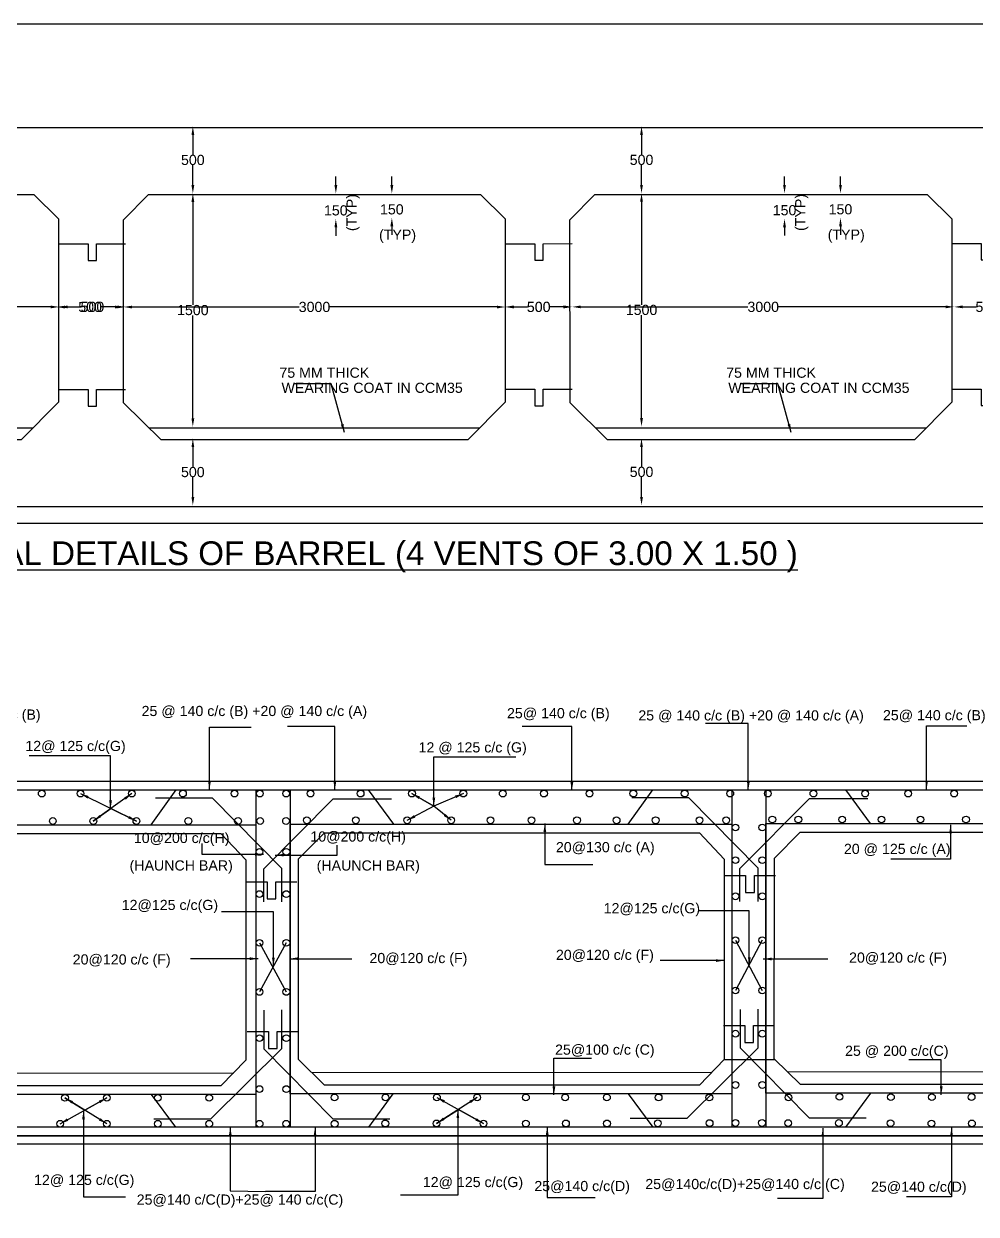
# Model space of a CAD drawing. Header units: inches. Extents: x 3499 to 6813, y -92 to 2269.
# Drawn here: x 4575 to 5701, y 863 to 2269 of the extents above; entities that cross this region are included whole.
import ezdxf

# ---------------------------------------------------------------- set-up
doc = ezdxf.new("R2010")
doc.units = ezdxf.units.IN
doc.header["$MEASUREMENT"] = 0
for name, color, linetype in [('DIMENSIONS', 7, 'Continuous'), ('REF', 7, 'Continuous'), ('TEXT', 1, 'Continuous')]:
    doc.layers.add(name, color=color, linetype=linetype)
doc.styles.get("Standard").update_dxf_attribs({"font": 'arial.ttf', "height": 12})
doc.dimstyles.get("Standard").update_dxf_attribs({"dimtxt": 12, "dimasz": 10, "dimexe": 0.18, "dimexo": 0.0625, "dimgap": 0.09, "dimtad": 0, "dimtih": 1, "dimtoh": 1, "dimdec": 4, "dimzin": 0, "dimdsep": 46, "dimtxsty": 'Standard', "dimcen": 0.09, "dimse1": 1, "dimse2": 1, "dimadec": 0, "dimazin": 0, "dimtfac": 1, "dimtdec": 4, "dimtofl": 0, "dimtmove": 0, "dimatfit": 3, "dimfxl": 1, "dimtolj": 1, "dimtzin": 0, "dimarcsym": 0})

# ---------------------------------------------------------------- blocks, each defined once
blk = doc.blocks.new('*D13')
at = {"layer": 'Defpoints', "color": 0, "transparency": 16777216}
for p in [(4165.8, 1934.6), (4617, 1934.6), (4617, 1934.6)]:
    blk.add_point(p, dxfattribs=at)
at = {"layer": 'DIMENSIONS', "color": 0, "lineweight": -2, "transparency": 16777216}
for p, q in [((4175.8, 1934.6), (4373.5, 1934.6)), ((4607, 1934.6), (4409.4, 1934.6))]:
    blk.add_line(p, q, dxfattribs=at)
at = {"layer": 'DIMENSIONS', "color": 0, "transparency": 16777216}
for points in [[(4175.8, 1936.2), (4175.8, 1932.9), (4165.8, 1934.6)], [(4607, 1936.2), (4607, 1932.9), (4617, 1934.6)]]:
    blk.add_solid(points, dxfattribs=at)
at = {"layer": 'DIMENSIONS', "color": 0, "transparency": 16777216, "insert": (4391.4, 1934.6), "char_height": 12, "attachment_point": 5}
blk.add_mtext('\\A1;3000', dxfattribs=at)
blk = doc.blocks.new('*D14')
at = {"layer": 'Defpoints', "color": 0, "transparency": 16777216}
for p in [(4617, 1934.6), (4695.6, 1934.7), (4695.6, 1934.6)]:
    blk.add_point(p, dxfattribs=at)
at = {"layer": 'DIMENSIONS', "color": 0, "lineweight": -2, "transparency": 16777216}
for p, q in [((4627, 1934.6), (4643, 1934.6)), ((4685.6, 1934.6), (4669.6, 1934.6))]:
    blk.add_line(p, q, dxfattribs=at)
at = {"layer": 'DIMENSIONS', "color": 0, "transparency": 16777216}
for points in [[(4627, 1936.2), (4627, 1932.9), (4617, 1934.6)], [(4685.6, 1936.2), (4685.6, 1932.9), (4695.6, 1934.6)]]:
    blk.add_solid(points, dxfattribs=at)
at = {"layer": 'DIMENSIONS', "color": 0, "transparency": 16777216, "insert": (4656.3, 1934.6), "char_height": 12, "attachment_point": 5}
blk.add_mtext('\\A1;500', dxfattribs=at)
blk = doc.blocks.new('*D16')
at = {"layer": 'Defpoints', "color": 0, "transparency": 16777216}
for p in [(4588, 2068.7), (4482.8, 2039.9), (4617, 2039.9)]:
    blk.add_point(p, dxfattribs=at)
at = {"layer": 'DIMENSIONS', "color": 0, "lineweight": -2, "transparency": 16777216}
for p, q in [((4482.8, 2078.7), (4482.8, 2088.7)), ((4482.8, 2029.9), (4482.8, 2019.9))]:
    blk.add_line(p, q, dxfattribs=at)
at = {"layer": 'DIMENSIONS', "color": 0, "transparency": 16777216}
for points in [[(4481.2, 2078.7), (4484.5, 2078.7), (4482.8, 2068.7)], [(4481.2, 2029.9), (4484.5, 2029.9), (4482.8, 2039.9)]]:
    blk.add_solid(points, dxfattribs=at)
at = {"layer": 'DIMENSIONS', "color": 0, "transparency": 16777216, "insert": (4482.8, 2049.9), "char_height": 12, "attachment_point": 5}
blk.add_mtext('\\A1;150', dxfattribs=at)
blk = doc.blocks.new('*D17')
at = {"layer": 'Defpoints', "color": 0, "transparency": 16777216}
for p in [(4614, 1934.4), (4693.2, 1934.5), (4693.2, 1934.5)]:
    blk.add_point(p, dxfattribs=at)
at = {"layer": 'DIMENSIONS', "color": 0, "lineweight": -2, "transparency": 16777216}
for p, q in [((4624, 1934.5), (4640.3, 1934.5)), ((4683.2, 1934.5), (4666.9, 1934.5))]:
    blk.add_line(p, q, dxfattribs=at)
at = {"layer": 'DIMENSIONS', "color": 0, "transparency": 16777216}
for points in [[(4624, 1936.1), (4624, 1932.8), (4614, 1934.5)], [(4683.2, 1936.1), (4683.2, 1932.8), (4693.2, 1934.5)]]:
    blk.add_solid(points, dxfattribs=at)
at = {"layer": 'DIMENSIONS', "color": 0, "transparency": 16777216, "insert": (4653.6, 1934.5), "char_height": 12, "attachment_point": 5}
blk.add_mtext('\\A1;500', dxfattribs=at)
blk = doc.blocks.new('*D18')
at = {"layer": 'Defpoints', "color": 0, "transparency": 16777216}
for p in [(4770.7, 2068.6), (4770.7, 1793), (4775, 1793)]:
    blk.add_point(p, dxfattribs=at)
at = {"layer": 'DIMENSIONS', "color": 0, "lineweight": -2, "transparency": 16777216}
for p, q in [((4775, 2058.6), (4775, 1937)), ((4775, 1803), (4775, 1924.6))]:
    blk.add_line(p, q, dxfattribs=at)
at = {"layer": 'DIMENSIONS', "color": 0, "transparency": 16777216}
for points in [[(4773.4, 2058.6), (4776.7, 2058.6), (4775, 2068.6)], [(4773.4, 1803), (4776.7, 1803), (4775, 1793)]]:
    blk.add_solid(points, dxfattribs=at)
at = {"layer": 'DIMENSIONS', "color": 0, "transparency": 16777216, "insert": (4775, 1930.8), "char_height": 12, "attachment_point": 5}
blk.add_mtext('\\A1;1500', dxfattribs=at)
blk = doc.blocks.new('*D19')
at = {"layer": 'Defpoints', "color": 0, "transparency": 16777216}
for p in [(4775, 2147.7), (4775, 2068.6), (4775, 2068.6)]:
    blk.add_point(p, dxfattribs=at)
at = {"layer": 'DIMENSIONS', "color": 0, "lineweight": -2, "transparency": 16777216}
for p, q in [((4775, 2137.7), (4775, 2114.4)), ((4775, 2078.6), (4775, 2101.9))]:
    blk.add_line(p, q, dxfattribs=at)
at = {"layer": 'DIMENSIONS', "color": 0, "transparency": 16777216}
for points in [[(4773.4, 2137.7), (4776.7, 2137.7), (4775, 2147.7)], [(4773.4, 2078.6), (4776.7, 2078.6), (4775, 2068.6)]]:
    blk.add_solid(points, dxfattribs=at)
at = {"layer": 'DIMENSIONS', "color": 0, "transparency": 16777216, "insert": (4775, 2108.2), "char_height": 12, "attachment_point": 5}
blk.add_mtext('\\A1;500', dxfattribs=at)
blk = doc.blocks.new('*D20')
at = {"layer": 'Defpoints', "color": 0, "transparency": 16777216}
for p in [(4775, 1778.9), (4775, 1700), (4775, 1700)]:
    blk.add_point(p, dxfattribs=at)
at = {"layer": 'DIMENSIONS', "color": 0, "lineweight": -2, "transparency": 16777216}
for p, q in [((4775, 1768.9), (4775, 1745.6)), ((4775, 1710), (4775, 1733.2))]:
    blk.add_line(p, q, dxfattribs=at)
at = {"layer": 'DIMENSIONS', "color": 0, "transparency": 16777216}
for points in [[(4773.4, 1768.9), (4776.7, 1768.9), (4775, 1778.9)], [(4773.4, 1710), (4776.7, 1710), (4775, 1700)]]:
    blk.add_solid(points, dxfattribs=at)
at = {"layer": 'DIMENSIONS', "color": 0, "transparency": 16777216, "insert": (4775, 1739.4), "char_height": 12, "attachment_point": 5}
blk.add_mtext('\\A1;500', dxfattribs=at)
blk = doc.blocks.new('*D21')
at = {"layer": 'Defpoints', "color": 0, "transparency": 16777216}
for p in [(4693.2, 1934.5), (5144.4, 1934.5), (5144.4, 1934.5)]:
    blk.add_point(p, dxfattribs=at)
at = {"layer": 'DIMENSIONS', "color": 0, "lineweight": -2, "transparency": 16777216}
for p, q in [((4703.2, 1934.5), (4900.8, 1934.5)), ((5134.4, 1934.5), (4936.8, 1934.5))]:
    blk.add_line(p, q, dxfattribs=at)
at = {"layer": 'DIMENSIONS', "color": 0, "transparency": 16777216}
for points in [[(4703.2, 1936.1), (4703.2, 1932.8), (4693.2, 1934.5)], [(5134.4, 1936.1), (5134.4, 1932.8), (5144.4, 1934.5)]]:
    blk.add_solid(points, dxfattribs=at)
at = {"layer": 'DIMENSIONS', "color": 0, "transparency": 16777216, "insert": (4918.8, 1934.5), "char_height": 12, "attachment_point": 5}
blk.add_mtext('\\A1;3000', dxfattribs=at)
blk = doc.blocks.new('*D22')
at = {"layer": 'Defpoints', "color": 0, "transparency": 16777216}
for p in [(5144.4, 1934.5), (5222.9, 1934.6), (5222.9, 1934.5)]:
    blk.add_point(p, dxfattribs=at)
at = {"layer": 'DIMENSIONS', "color": 0, "lineweight": -2, "transparency": 16777216}
for p, q in [((5154.4, 1934.5), (5170.4, 1934.5)), ((5212.9, 1934.5), (5197, 1934.5))]:
    blk.add_line(p, q, dxfattribs=at)
at = {"layer": 'DIMENSIONS', "color": 0, "transparency": 16777216}
for points in [[(5154.4, 1936.1), (5154.4, 1932.8), (5144.4, 1934.5)], [(5212.9, 1936.1), (5212.9, 1932.8), (5222.9, 1934.5)]]:
    blk.add_solid(points, dxfattribs=at)
at = {"layer": 'DIMENSIONS', "color": 0, "transparency": 16777216, "insert": (5183.7, 1934.5), "char_height": 12, "attachment_point": 5}
blk.add_mtext('\\A1;500', dxfattribs=at)
blk = doc.blocks.new('*D23')
at = {"layer": 'Defpoints', "color": 0, "transparency": 16777216}
for p in [(4722.6, 2068.6), (4693.1, 2038.6), (4944, 2038.6)]:
    blk.add_point(p, dxfattribs=at)
at = {"layer": 'DIMENSIONS', "color": 0, "lineweight": -2, "transparency": 16777216}
for p, q in [((4944, 2078.6), (4944, 2088.6)), ((4944, 2028.6), (4944, 2018.6))]:
    blk.add_line(p, q, dxfattribs=at)
at = {"layer": 'DIMENSIONS', "color": 0, "transparency": 16777216}
for points in [[(4942.4, 2078.6), (4945.7, 2078.6), (4944, 2068.6)], [(4942.4, 2028.6), (4945.7, 2028.6), (4944, 2038.6)]]:
    blk.add_solid(points, dxfattribs=at)
at = {"layer": 'DIMENSIONS', "color": 0, "transparency": 16777216, "insert": (4944, 2048.6), "char_height": 12, "attachment_point": 5}
blk.add_mtext('\\A1;150', dxfattribs=at)
blk = doc.blocks.new('*D24')
at = {"layer": 'Defpoints', "color": 0, "transparency": 16777216}
for p in [(5115.3, 2068.6), (5010.2, 2039.8), (5144.4, 2039.8)]:
    blk.add_point(p, dxfattribs=at)
at = {"layer": 'DIMENSIONS', "color": 0, "lineweight": -2, "transparency": 16777216}
for p, q in [((5010.2, 2078.6), (5010.2, 2088.6)), ((5010.2, 2029.8), (5010.2, 2019.8))]:
    blk.add_line(p, q, dxfattribs=at)
at = {"layer": 'DIMENSIONS', "color": 0, "transparency": 16777216}
for points in [[(5008.5, 2078.6), (5011.9, 2078.6), (5010.2, 2068.6)], [(5008.5, 2029.8), (5011.9, 2029.8), (5010.2, 2039.8)]]:
    blk.add_solid(points, dxfattribs=at)
at = {"layer": 'DIMENSIONS', "color": 0, "transparency": 16777216, "insert": (5010.2, 2049.8), "char_height": 12, "attachment_point": 5}
blk.add_mtext('\\A1;150', dxfattribs=at)
blk = doc.blocks.new('*D25')
at = {"layer": 'Defpoints', "color": 0, "transparency": 16777216}
for p in [(5144.2, 1934.5), (5223.4, 1934.6), (5223.4, 1934.6)]:
    blk.add_point(p, dxfattribs=at)
at = {"layer": 'DIMENSIONS', "color": 0, "lineweight": -2, "transparency": 16777216}
for p, q in [((5154.2, 1934.6), (5170.5, 1934.6)), ((5213.4, 1934.6), (5197.2, 1934.6))]:
    blk.add_line(p, q, dxfattribs=at)
at = {"layer": 'DIMENSIONS', "color": 0, "transparency": 16777216}
for points in [[(5154.2, 1936.3), (5154.2, 1933), (5144.2, 1934.6)], [(5213.4, 1936.3), (5213.4, 1933), (5223.4, 1934.6)]]:
    blk.add_solid(points, dxfattribs=at)
at = {"layer": 'DIMENSIONS', "color": 0, "transparency": 16777216, "insert": (5183.8, 1934.6), "char_height": 12, "attachment_point": 5}
blk.add_mtext('\\A1;500', dxfattribs=at)
blk = doc.blocks.new('*D26')
at = {"layer": 'Defpoints', "color": 0, "transparency": 16777216}
for p in [(5300.9, 2068.8), (5300.9, 1793.2), (5305.3, 1793.2)]:
    blk.add_point(p, dxfattribs=at)
at = {"layer": 'DIMENSIONS', "color": 0, "lineweight": -2, "transparency": 16777216}
for p, q in [((5305.3, 2058.8), (5305.3, 1937.2)), ((5305.3, 1803.2), (5305.3, 1924.8))]:
    blk.add_line(p, q, dxfattribs=at)
at = {"layer": 'DIMENSIONS', "color": 0, "transparency": 16777216}
for points in [[(5303.6, 2058.8), (5306.9, 2058.8), (5305.3, 2068.8)], [(5303.6, 1803.2), (5306.9, 1803.2), (5305.3, 1793.2)]]:
    blk.add_solid(points, dxfattribs=at)
at = {"layer": 'DIMENSIONS', "color": 0, "transparency": 16777216, "insert": (5305.3, 1931), "char_height": 12, "attachment_point": 5}
blk.add_mtext('\\A1;1500', dxfattribs=at)
blk = doc.blocks.new('*D27')
at = {"layer": 'Defpoints', "color": 0, "transparency": 16777216}
for p in [(5305.3, 2147.8), (5305.3, 2068.8), (5305.3, 2068.8)]:
    blk.add_point(p, dxfattribs=at)
at = {"layer": 'DIMENSIONS', "color": 0, "lineweight": -2, "transparency": 16777216}
for p, q in [((5305.3, 2137.8), (5305.3, 2114.5)), ((5305.3, 2078.8), (5305.3, 2102.1))]:
    blk.add_line(p, q, dxfattribs=at)
at = {"layer": 'DIMENSIONS', "color": 0, "transparency": 16777216}
for points in [[(5303.6, 2137.8), (5306.9, 2137.8), (5305.3, 2147.8)], [(5303.6, 2078.8), (5306.9, 2078.8), (5305.3, 2068.8)]]:
    blk.add_solid(points, dxfattribs=at)
at = {"layer": 'DIMENSIONS', "color": 0, "transparency": 16777216, "insert": (5305.3, 2108.3), "char_height": 12, "attachment_point": 5}
blk.add_mtext('\\A1;500', dxfattribs=at)
blk = doc.blocks.new('*D28')
at = {"layer": 'Defpoints', "color": 0, "transparency": 16777216}
for p in [(5305.3, 1779), (5305.3, 1700.2), (5305.3, 1700.2)]:
    blk.add_point(p, dxfattribs=at)
at = {"layer": 'DIMENSIONS', "color": 0, "lineweight": -2, "transparency": 16777216}
for p, q in [((5305.3, 1769), (5305.3, 1745.8)), ((5305.3, 1710.2), (5305.3, 1733.4))]:
    blk.add_line(p, q, dxfattribs=at)
at = {"layer": 'DIMENSIONS', "color": 0, "transparency": 16777216}
for points in [[(5303.6, 1769), (5306.9, 1769), (5305.3, 1779)], [(5303.6, 1710.2), (5306.9, 1710.2), (5305.3, 1700.2)]]:
    blk.add_solid(points, dxfattribs=at)
at = {"layer": 'DIMENSIONS', "color": 0, "transparency": 16777216, "insert": (5305.3, 1739.6), "char_height": 12, "attachment_point": 5}
blk.add_mtext('\\A1;500', dxfattribs=at)
blk = doc.blocks.new('*D29')
at = {"layer": 'Defpoints', "color": 0, "transparency": 16777216}
for p in [(5223.4, 1934.6), (5674.7, 1934.6), (5674.7, 1934.6)]:
    blk.add_point(p, dxfattribs=at)
at = {"layer": 'DIMENSIONS', "color": 0, "lineweight": -2, "transparency": 16777216}
for p, q in [((5233.4, 1934.6), (5431.1, 1934.6)), ((5664.7, 1934.6), (5467, 1934.6))]:
    blk.add_line(p, q, dxfattribs=at)
at = {"layer": 'DIMENSIONS', "color": 0, "transparency": 16777216}
for points in [[(5233.4, 1936.3), (5233.4, 1933), (5223.4, 1934.6)], [(5664.7, 1936.3), (5664.7, 1933), (5674.7, 1934.6)]]:
    blk.add_solid(points, dxfattribs=at)
at = {"layer": 'DIMENSIONS', "color": 0, "transparency": 16777216, "insert": (5449.1, 1934.6), "char_height": 12, "attachment_point": 5}
blk.add_mtext('\\A1;3000', dxfattribs=at)
blk = doc.blocks.new('*D30')
at = {"layer": 'Defpoints', "color": 0, "transparency": 16777216}
for p in [(5674.7, 1934.6), (5753.2, 1934.7), (5753.2, 1934.6)]:
    blk.add_point(p, dxfattribs=at)
at = {"layer": 'DIMENSIONS', "color": 0, "lineweight": -2, "transparency": 16777216}
for p, q in [((5684.7, 1934.6), (5700.6, 1934.6)), ((5743.2, 1934.6), (5727.2, 1934.6))]:
    blk.add_line(p, q, dxfattribs=at)
at = {"layer": 'DIMENSIONS', "color": 0, "transparency": 16777216}
for points in [[(5684.7, 1936.3), (5684.7, 1933), (5674.7, 1934.6)], [(5743.2, 1936.3), (5743.2, 1933), (5753.2, 1934.6)]]:
    blk.add_solid(points, dxfattribs=at)
at = {"layer": 'DIMENSIONS', "color": 0, "transparency": 16777216, "insert": (5713.9, 1934.6), "char_height": 12, "attachment_point": 5}
blk.add_mtext('\\A1;500', dxfattribs=at)
blk = doc.blocks.new('*D31')
at = {"layer": 'Defpoints', "color": 0, "transparency": 16777216}
for p in [(5252.9, 2068.8), (5223.3, 2038.8), (5474.3, 2038.8)]:
    blk.add_point(p, dxfattribs=at)
at = {"layer": 'DIMENSIONS', "color": 0, "lineweight": -2, "transparency": 16777216}
for p, q in [((5474.3, 2078.8), (5474.3, 2088.8)), ((5474.3, 2028.8), (5474.3, 2018.8))]:
    blk.add_line(p, q, dxfattribs=at)
at = {"layer": 'DIMENSIONS', "color": 0, "transparency": 16777216}
for points in [[(5472.6, 2078.8), (5475.9, 2078.8), (5474.3, 2068.8)], [(5472.6, 2028.8), (5475.9, 2028.8), (5474.3, 2038.8)]]:
    blk.add_solid(points, dxfattribs=at)
at = {"layer": 'DIMENSIONS', "color": 0, "transparency": 16777216, "insert": (5474.3, 2048.8), "char_height": 12, "attachment_point": 5}
blk.add_mtext('\\A1;150', dxfattribs=at)
blk = doc.blocks.new('*D32')
at = {"layer": 'Defpoints', "color": 0, "transparency": 16777216}
for p in [(5645.6, 2068.8), (5540.4, 2039.9), (5674.7, 2039.9)]:
    blk.add_point(p, dxfattribs=at)
at = {"layer": 'DIMENSIONS', "color": 0, "lineweight": -2, "transparency": 16777216}
for p, q in [((5540.4, 2078.8), (5540.4, 2088.8)), ((5540.4, 2029.9), (5540.4, 2019.9))]:
    blk.add_line(p, q, dxfattribs=at)
at = {"layer": 'DIMENSIONS', "color": 0, "transparency": 16777216}
for points in [[(5538.8, 2078.8), (5542.1, 2078.8), (5540.4, 2068.8)], [(5538.8, 2029.9), (5542.1, 2029.9), (5540.4, 2039.9)]]:
    blk.add_solid(points, dxfattribs=at)
at = {"layer": 'DIMENSIONS', "color": 0, "transparency": 16777216, "insert": (5540.4, 2049.9), "char_height": 12, "attachment_point": 5}
blk.add_mtext('\\A1;150', dxfattribs=at)

msp = doc.modelspace()

# ---------------------------------------------------------------- linework, layer by layer
at = {"color": 0}
for points in [[(3556.18726, 1698.78549), (3556.18726, 2146.46551), (5750.34792, 2146.46551), (5750.34792, 1698.78549)], [(4165.02424, 2037.38414), (4194.5654, 2067.416), (4587.26694, 2067.416), (4616.35033, 2038.54775), (4616.35033, 1821.8639), (4572.24461, 1777.64418), (4209.55819, 1777.64418), (4165.2717, 1821.45537), (4165.02424, 2037.38414)], [(4692.89724, 2037.38414), (4722.43841, 2067.416), (5115.13994, 2067.416), (5144.22333, 2038.54775), (5144.22333, 1821.8639), (5100.11762, 1777.64418), (4737.4312, 1777.64418), (4693.14471, 1821.45537), (4692.89724, 2037.38414)], [(5220.53376, 2037.38414), (5250.07493, 2067.416), (5642.77646, 2067.416), (5671.85985, 2038.54775), (5671.85985, 1821.8639), (5627.75414, 1777.64418), (5265.06772, 1777.64418), (5220.78123, 1821.45537), (5220.53376, 2037.38414)], [(4616.35033, 2008.99953), (4651.18764, 2008.99953), (4651.18764, 1989.47492), (4661.06359, 1989.47492), (4661.06359, 2008.99953), (4695.48828, 2009.03898)], [(5144.22333, 2009.31785), (5179.06064, 2009.31785), (5179.06064, 1989.79324), (5188.93659, 1989.79324), (5188.93659, 2009.31785), (5223.36128, 2009.3573)], [(5671.85985, 2009.61481), (5706.69716, 2009.61481), (5706.69716, 1990.09021), (5716.57311, 1990.09021), (5716.57311, 2009.61481), (5750.9978, 2009.65427)], [(4616.35033, 1836.9864), (4651.18764, 1836.9864), (4651.18764, 1817.46179), (4661.06359, 1817.46179), (4661.06359, 1836.9864), (4695.48828, 1837.02585)], [(5144.22333, 1837.30472), (5179.06064, 1837.30472), (5179.06064, 1817.78011), (5188.93659, 1817.78011), (5188.93659, 1837.30472), (5223.36128, 1837.34417)], [(5671.85985, 1837.60169), (5706.69716, 1837.60169), (5706.69716, 1818.07708), (5716.57311, 1818.07708), (5716.57311, 1837.60169), (5750.9978, 1837.64114)], [(4195.23706, 1791.81161), (4586.35517, 1791.79121)], [(4723.11006, 1791.81161), (5114.22818, 1791.79121)], [(5250.74658, 1791.81161), (5641.86469, 1791.79121)], [(4755.01623, 1364.04818), (4725.39636, 1322.82559)], [(4880.19478, 1231.78652), (4880.19478, 1271.04784), (4798.32218, 1354.01767), (4731.01513, 1354.01767)], [(4849.59021, 1364.04818), (4849.59021, 965.34513)], [(4858.7642, 1231.78885), (4858.7642, 1270.69809), (4940.91944, 1353.52547), (5009.69284, 1353.52547)], [(4889.85527, 1364.04818), (4889.85527, 965.34513)], [(4982.21014, 1364.04818), (5012.05003, 1323.6052)], [(5318.21839, 1364.04818), (5289.0429, 1323.6052)], [(5443.05508, 1232.19804), (5443.05508, 1271.45936), (5361.18248, 1354.42919), (5293.87543, 1354.42919)], [(5411.92442, 1364.04818), (5411.92442, 965.34513)], [(5421.6245, 1232.20037), (5421.6245, 1271.10961), (5503.77974, 1353.93699), (5572.55315, 1353.93699)], [(5452.23993, 1364.04818), (5452.23993, 965.34513)], [(5576.07455, 1324.3945), (5546.9173, 1364.04818)], [(4334.46579, 1281.81386), (4364.85316, 1312.40127), (4808.10018, 1312.40127), (4837.51114, 1281.37142), (4837.51114, 1044.50278), (4808.24427, 1014.29495), (4365.12844, 1014.29495), (4334.10059, 1044.77372), (4334.46579, 1281.81386)], [(4900.05932, 1282.59347), (4930.44668, 1313.18088), (5373.69371, 1313.18088), (5403.10466, 1282.15102), (5403.10466, 1045.28239), (5373.83779, 1015.07456), (4930.72196, 1015.07456), (4899.69412, 1045.55333), (4900.05932, 1282.59347)], [(5462.44398, 1283.38277), (5492.83134, 1313.97018), (5936.07837, 1313.97018), (5965.48932, 1282.94032), (5965.48932, 1046.07169), (5936.22245, 1015.86386), (5493.10662, 1015.86386), (5462.07877, 1046.34263), (5462.44398, 1283.38277)], [(4837.51114, 1255.46371), (4862.67288, 1255.46371), (4862.67288, 1235.35221), (4873.07083, 1235.35221), (4873.07083, 1255.46371), (4897.91136, 1255.42544)], [(5403.10466, 1262.84851), (5428.26641, 1262.84851), (5428.26641, 1242.73701), (5438.66435, 1242.73701), (5438.66435, 1262.84851), (5463.50488, 1262.81024)], [(4885.49279, 1183.26139), (4853.81337, 1125.25734)], [(4853.81337, 1183.26139), (4885.49279, 1125.25734)], [(5447.99537, 1186.42054), (5416.31595, 1126.92285)], [(5416.31595, 1186.42054), (5447.99537, 1126.92285)], [(4728.95432, 975.39613), (4796.43173, 975.39613), (4880.22295, 1058.32662), (4880.22295, 1103.94911)], [(4858.82301, 1103.67331), (4858.82301, 1058.1793), (4940.46566, 975.45771), (5007.93986, 975.45771)], [(5291.87559, 976.23642), (5359.353, 976.23642), (5443.14422, 1059.16691), (5443.14422, 1104.78939)], [(5421.74428, 1104.5136), (5421.74428, 1059.01959), (5503.38693, 976.29799), (5570.86113, 976.29799)], [(5402.01654, 1085.67558), (5427.17829, 1085.67558), (5427.17829, 1065.56408), (5437.57623, 1065.56408), (5437.57623, 1085.67558), (5462.41676, 1085.63731)], [(4839.27286, 1078.32304), (4864.43461, 1078.32304), (4864.43461, 1058.21154), (4874.83256, 1058.21154), (4874.83256, 1078.32304), (4899.67308, 1078.28477)], [(5403.10466, 1045.28239), (5462.8673, 1045.56805)], [(4349.61451, 1029.53434), (4822.8777, 1029.39887)], [(4915.20804, 1030.31394), (5388.47123, 1030.17847)], [(5477.5927, 1031.10324), (5950.85588, 1030.96777)], [(4725.6961, 1004.05275), (4754.61314, 965.34513)], [(5011.44637, 1004.83235), (4982.52323, 965.34513)], [(5289.5125, 1004.83235), (5318.53187, 965.34513)], [(5575.82061, 1005.62165), (5546.26125, 965.34513)]]:
    msp.add_lwpolyline(points, dxfattribs=at)
for points in [[(3536.54395, 1698.78549), (5770.51058, 1698.78549), (5770.51058, 1678.53487), (3536.54395, 1678.53487)], [(3710.18421, 1374.06022), (6026.84138, 1374.06022), (6026.84138, 955.33309), (3710.18421, 955.33309)], [(3720.19624, 1364.04818), (6016.82934, 1364.04818), (6016.82934, 965.34513), (3720.19624, 965.34513)], [(4849.59021, 1004.05275), (4324.26175, 1004.05275), (4324.26175, 1322.82559), (4849.59021, 1322.82559)], [(5411.92442, 1004.83235), (4889.85527, 1004.83235), (4889.85527, 1323.6052), (5411.92442, 1323.6052)], [(5976.23499, 1005.62165), (5452.23993, 1005.62165), (5452.23993, 1324.3945), (5976.23499, 1324.3945)], [(3689.06422, 955.33309), (6046.7083, 955.33309), (6046.7083, 945.42698), (3689.06422, 945.42698)]]:
    msp.add_lwpolyline(points, close=True, dxfattribs=at)
for centre in [(4596.44184, 1359.58106), (4642.24341, 1359.58106), (4702.94692, 1359.58106), (4763.32406, 1359.58106), (4824.21363, 1359.58106), (4854.18454, 1359.58106), (4885.30832, 1359.58106), (4914.12728, 1359.58106), (4973.2875, 1359.58106), (5033.97004, 1359.58106), (5094.70458, 1359.58106), (5141.27459, 1359.58106), (5189.99001, 1359.58106), (5243.8493, 1359.58106), (5295.6504, 1359.58106), (5356.31773, 1359.58106), (5410.108, 1359.58106), (5454.5873, 1359.58106), (5508.40846, 1359.58106), (5569.59744, 1359.58106), (5620.40761, 1359.58106), (5674.81963, 1359.58106), (4609.58016, 1327.17501), (4657.38702, 1327.17501), (4708.36004, 1327.17501), (4769.67622, 1327.17501), (4828.40821, 1327.17501), (4854.60005, 1327.17501), (4885.16376, 1327.17501), (4909.82172, 1328.016), (4967.60403, 1328.016), (5028.29228, 1328.016), (5080.28893, 1328.016), (5126.83449, 1328.016), (5175.29093, 1328.016), (5228.98888, 1328.016), (5275.81475, 1328.016), (5321.99104, 1328.016), (5373.84805, 1328.016), (5405.33574, 1328.016), (5416.31595, 1319.55631), (5447.99537, 1319.55631), (5459.86342, 1328.94281), (5490.64989, 1328.94281), (5542.39507, 1328.94281), (5588.87742, 1328.94281), (5635.00492, 1328.94281), (5688.76876, 1328.94281), (4853.81337, 1290.66005), (4885.49279, 1290.66005), (5416.31595, 1280.93896), (5447.99537, 1280.93896), (4853.81337, 1240.86019), (4885.49279, 1240.86019), (5416.31595, 1238.2248), (5447.99537, 1238.2248), (4853.81337, 1183.26139), (4885.49279, 1183.26139), (5416.31595, 1186.42054), (5447.99537, 1186.42054), (4853.81337, 1125.25734), (4885.49279, 1125.25734), (5416.31595, 1126.92285), (5447.99537, 1126.92285), (4853.81337, 1070.54764), (4885.49279, 1070.54764), (5416.31595, 1075.89787), (5447.99537, 1075.89787), (4853.81337, 1010.46778), (4885.49279, 1010.46778), (5416.31595, 1015.29175), (5447.99537, 1015.29175), (4623.92542, 1000.12214), (4673.42866, 1000.12214), (4733.64407, 1000.12214), (4794.38138, 1000.12214), (4942.51828, 1000.58937), (5002.75939, 1000.58937), (5063.44178, 1000.58937), (5111.03721, 1000.58937), (5168.66294, 1000.58937), (5215.061, 1000.58937), (5264.40774, 1000.58937), (5325.47358, 1000.58937), (5385.39604, 1000.58937), (5478.96024, 1000.58937), (5539.12907, 1001.2419), (5599.98481, 1000.83603), (5648.44009, 1000.90717), (5695.37802, 1001.04501), (4618.1739, 969.47931), (4673.42866, 969.47931), (4733.64407, 969.47931), (4794.38138, 969.47931), (4853.90376, 969.47931), (4885.29381, 969.47931), (4942.58161, 969.47931), (5002.46191, 969.88262), (5062.96859, 969.85648), (5118.48123, 969.69663), (5168.64714, 969.69663), (5215.96019, 969.91031), (5264.4643, 969.91031), (5324.60653, 970.00704), (5385.74966, 970.25509), (5416.32608, 970.42175), (5447.68365, 970.42175), (5478.62753, 970.25638), (5538.58753, 970.33214), (5599.64236, 970.0501), (5647.85916, 969.781), (5695.74345, 969.87502)]:
    msp.add_circle(centre, 3.99266, dxfattribs=at)
at = {"layer": 'Defpoints', "color": 0}
msp.add_lwpolyline([(6804.73819, -91.76722), (3499.29651, -91.76722), (3499.29651, 2269.09782), (6804.73819, 2269.09782)], close=True, dxfattribs=at)
at = {"layer": 'DIMENSIONS', "color": 0}
msp.add_lwpolyline([(4677.71779, 1404.00377), (4581.38422, 1404.00377)], dxfattribs=at)
at = {"layer": 'REF', "color": 0}
msp.add_lwpolyline([(6804.73819, -91.76722), (3499.29651, -91.76722), (3499.29651, 2269.09782), (6804.73819, 2269.09782)], close=True, dxfattribs=at)

# ---------------------------------------------------------------- texts
at = {"layer": 'TEXT', "color": 0}
for p in [(4968.60055, 2024.19115), (5498.83516, 2024.34643)]:
    msp.add_text('(TYP)', height=12, rotation=90, dxfattribs=at).set_placement(p)
for s, height, p in [('(TYP)', 12, (4995.09122, 2013.89143)), ('(TYP)', 12, (5525.32583, 2014.04671)), ('75 MM THICK ', 12, (4877.34436, 1850.87043)), ('75 MM THICK ', 12, (5405.32047, 1850.87043)), ('WEARING COAT IN CCM35', 12, (4879.83381, 1833.04508)), ('WEARING COAT IN CCM35', 12, (5407.80992, 1833.04508)), ('%%UDIMENSIONAL DETAILS OF BARREL (4 VENTS OF 3.00 X 1.50 )', 28, (4327.16416, 1629.61464)), ('25 @ 140 c/c (B) +20 @ 140 c/c (A)', 12, (4714.47265, 1451.20113)), ('25 @ 140 c/c (B)', 12, (4469.05639, 1446.97244)), ('25@ 140 c/c (B)', 12, (5146.29484, 1448.64634)), ('25 @ 140 c/c (B) +20 @ 140 c/c (A)', 12, (5301.51933, 1445.98019)), ('25@ 140 c/c (B)', 12, (5590.61989, 1446.21704)), ('12@ 125 c/c(G)', 12, (4577.06807, 1409.86886)), ('12 @ 125 c/c (G)', 12, (5041.80846, 1408.21044)), ('10@200 c/c(H)', 12, (4705.32993, 1301.16864)), ('10@200 c/c(H)', 12, (4913.90047, 1302.85599)), ('20@130 c/c (A)', 12, (5204.09985, 1290.31517)), ('20 @ 125 c/c (A)', 12, (5544.48975, 1288.22805)), ('(HAUNCH BAR)', 12, (4700.25315, 1268.67081)), ('(HAUNCH BAR)', 12, (4921.34888, 1268.65165)), ('12@125 c/c(G)', 12, (4690.95397, 1222.00914)), ('12@125 c/c(G)', 12, (5260.55091, 1218.17277)), ('20@120 c/c (F)', 12, (4633.04554, 1157.65833)), ('20@120 c/c (F)', 12, (4983.72205, 1159.27651)), ('20@120 c/c (F)', 12, (5204.09985, 1163.04762)), ('20@120 c/c (F)', 12, (5550.55427, 1159.82033)), ('25@100 c/c (C)', 12, (5203.08753, 1051.05428)), ('25 @ 200 c/c(C)', 12, (5545.83971, 1049.69754)), ('12@ 125 c/c(G)', 12, (4587.3775, 897.18296)), ('12@ 125 c/c(G)', 12, (5046.81984, 894.63326)), ('25@140 c/c(D)', 12, (5178.60184, 889.89033)), ('25@140c/c(D)+25@140 c/c (C)', 12, (5309.73842, 892.27875)), ('25@140 c/c(D)', 12, (5576.50229, 889.07237)), ('25@140 c/C(D)+25@ 140 c/c(C)', 12, (4708.67477, 873.90037))]:
    msp.add_text(s, height=height, dxfattribs=at).set_placement(p)

# ---------------------------------------------------------------- dimensions: what is measured, and where the dimension line sits
at = {"layer": 'DIMENSIONS', "color": 0}
for base, p1, p2, text, picture, middle in [((4775.01994, 2068.62827), (4775.01994, 2147.67778), (4775.01994, 2068.62827), '500', '*D19', (4775.01994, 2108.15303)), ((5305.25455, 2068.78355), (5305.25455, 2147.83306), (5305.25455, 2068.78355), '500', '*D27', (5305.25455, 2108.3083)), ((4775.01994, 1793.02141), (4770.70945, 2068.62827), (4770.69508, 1793.02141), '1500', '*D18', (4775.01994, 1930.82484)), ((5305.25455, 1793.17669), (5300.94406, 2068.78355), (5300.92969, 1793.17669), '1500', '*D26', (5305.25455, 1930.98012)), ((4775.01994, 1699.99777), (4775.01994, 1778.85645), (4775.01994, 1699.99777), '500', '*D20', (4775.01994, 1739.42711)), ((5305.25455, 1700.15304), (5305.25455, 1779.01173), (5305.25455, 1700.15304), '500', '*D28', (5305.25455, 1739.58238))]:
    dim = msp.add_linear_dim(base=base, p1=p1, p2=p2, angle=90, text=text, dimstyle='Standard', dxfattribs=at)
    dim.commit()
    dim.dimension.update_dxf_attribs({"geometry": picture, "text_midpoint": middle})
for base, p1, p2, picture, middle in [((4482.83132, 2039.85559), (4587.96458, 2068.72385), (4617.04797, 2039.85559), '*D16', (4482.83132, 2049.85559)), ((4944.02457, 2038.59642), (4722.63415, 2068.62827), (4693.09299, 2038.59642), '*D23', (4944.02457, 2048.59642)), ((5010.20242, 2039.76002), (5115.33568, 2068.62827), (5144.41907, 2039.76002), '*D24', (5010.20242, 2049.76002)), ((5474.25918, 2038.75169), (5252.86876, 2068.78355), (5223.3276, 2038.75169), '*D31', (5474.25918, 2048.75169)), ((5540.43703, 2039.9153), (5645.57029, 2068.78355), (5674.65368, 2039.9153), '*D32', (5540.43703, 2049.9153))]:
    dim = msp.add_linear_dim(base=base, p1=p1, p2=p2, angle=90, text='150', dimstyle='Standard', dxfattribs=at)
    dim.commit()
    dim.dimension.update_dxf_attribs({"geometry": picture, "text_midpoint": middle, "dimtype": 160})
for base, p1, p2, text, picture, middle in [((4617.04797, 1934.57711), (4165.8412, 1934.57711), (4617.04797, 1934.57711), '3000', '*D13', (4391.44459, 1934.57711)), ((4693.21231, 1934.48154), (4613.98872, 1934.39074), (4693.21231, 1934.48154), '500', '*D17', (4653.60051, 1934.48154)), ((4695.57381, 1934.57711), (4617.04797, 1934.57711), (4695.57381, 1934.66711), '500', '*D14', (4656.31089, 1934.57711)), ((5144.41907, 1934.48154), (4693.21231, 1934.48154), (5144.41907, 1934.48154), '3000', '*D21', (4918.81569, 1934.48154)), ((5223.44692, 1934.63681), (5144.22333, 1934.54602), (5223.44692, 1934.63681), '500', '*D25', (5183.83512, 1934.63681)), ((5222.94491, 1934.48154), (5144.41907, 1934.48154), (5222.94491, 1934.57153), '500', '*D22', (5183.68199, 1934.48154)), ((5674.65368, 1934.63681), (5223.44692, 1934.63681), (5674.65368, 1934.63681), '3000', '*D29', (5449.0503, 1934.63681)), ((5753.17952, 1934.63681), (5674.65368, 1934.63681), (5753.17952, 1934.72681), '500', '*D30', (5713.9166, 1934.63681))]:
    dim = msp.add_linear_dim(base=base, p1=p1, p2=p2, text=text, dimstyle='Standard', dxfattribs=at)
    dim.commit()
    dim.dimension.update_dxf_attribs({"geometry": picture, "text_midpoint": middle})

# ---------------------------------------------------------------- leaders
at = {"color": 0}
for points in [[(4642.24341, 1359.58106), (4708.36004, 1327.17501)], [(4702.94692, 1359.58106), (4657.38702, 1327.17501)], [(5094.70458, 1359.58106), (5059.80755, 1344.8365), (5033.97004, 1359.58106)], [(5033.97004, 1359.58106), (5059.80755, 1344.8365)], [(4657.38702, 1327.17501), (4678.18213, 1341.96624)], [(4708.36004, 1327.17501), (4678.18213, 1341.96624)], [(5028.29228, 1328.016), (5061.09198, 1345.37919)], [(5080.28893, 1328.016), (5059.80755, 1344.8365)], [(4618.1739, 969.47931), (4673.42866, 1000.12214)], [(4673.42866, 969.47931), (4623.92542, 1000.12214)], [(4623.92542, 1000.12214), (4647.31811, 985.64191)], [(4673.42866, 1000.12214), (4647.31811, 985.64191)], [(5111.03721, 1000.58937), (5062.96859, 969.85648)], [(5063.44178, 1000.58937), (5118.48123, 969.69663)], [(5062.96859, 969.85648), (5088.78693, 986.36355)], [(5118.48123, 969.69663), (5088.78693, 986.36355)]]:
    msp.add_leader(points, dimstyle='Standard', override={"dimgap": 0.09, "dimtad": 0}, dxfattribs=at)
at = {"layer": 'DIMENSIONS', "color": 0}
for points in [[(4794.61769, 1364.04818), (4794.61769, 1438.14778), (4843.92199, 1438.14778)], [(4942.84868, 1364.04818), (4942.84868, 1438.78341), (4886.86446, 1438.78341)], [(5222.96849, 1363.13801), (5222.96849, 1438.88102), (5164.34312, 1438.88102)], [(5431.48142, 1363.70794), (5431.48142, 1442.34848), (5381.06255, 1442.34848)], [(5642.21045, 1364.90933), (5642.21045, 1439.74605), (5689.55435, 1439.74605)], [(4677.71779, 1341.51735), (4677.71779, 1404.00377)], [(5059.80755, 1344.8365), (5059.80755, 1403.16534), (5156.62622, 1403.16534)], [(5190.99634, 1324.23736), (5190.99634, 1275.80143), (5247.81506, 1275.80143)], [(5670.55852, 1322.79139), (5670.55852, 1282.05363), (5599.77126, 1282.05363)], [(4858.53541, 1287.72973), (4786.16161, 1287.72973), (4786.16161, 1300.45636)], [(4872.50177, 1286.85489), (4945.74406, 1286.85489), (4945.74406, 1298.71381)], [(4870.19558, 1155.78364), (4870.19558, 1219.79378), (4808.95876, 1219.79378)], [(5432.68841, 1156.30628), (5432.68841, 1221.07142), (5372.18797, 1221.07142)], [(4852.36313, 1164.49548), (4772.36721, 1164.49548)], [(4889.50408, 1164.49548), (4962.83366, 1164.49548)], [(5403.10303, 1162.2846), (5327.31128, 1162.2846)], [(5449.12428, 1164.16421), (5525.47708, 1164.16421)], [(5201.73397, 1003.6524), (5201.73397, 1046.84591), (5246.18885, 1046.84591)], [(5659.47805, 1003.55184), (5659.47805, 1045.04574), (5621.19798, 1045.04574)], [(4645.80128, 984.80072), (4645.80128, 883.3243), (4695.35007, 883.3243)], [(5088.21484, 986.18871), (5088.21484, 885.08276), (5020.3711, 885.08276)], [(4819.29803, 965.44855), (4819.29803, 890.0291), (4860.87527, 889.25989)], [(4919.41558, 965.17987), (4919.41558, 889.25989), (4860.87527, 889.25989)], [(5193.84726, 966.13581), (5193.84726, 882.34931), (5250.47174, 882.34931)], [(5519.49696, 964.09547), (5519.49696, 881.08541), (5466.1105, 881.08541)], [(5671.68041, 965.45535), (5671.68041, 883.01438), (5618.52286, 883.01438)]]:
    msp.add_leader(points, dimstyle='Standard', override={"dimgap": 0.09, "dimtad": 0}, dxfattribs=at)
at = {"layer": 'TEXT', "color": 0}
for points in [[(4954.11697, 1786.19419), (4938.53861, 1843.68226), (4894.598, 1843.68226)], [(5482.09307, 1786.19419), (5466.51472, 1843.68226), (5422.57411, 1843.68226)]]:
    msp.add_leader(points, dimstyle='Standard', override={"dimgap": 0.09, "dimtad": 0}, dxfattribs=at)

doc.saveas('drawing.dxf')
